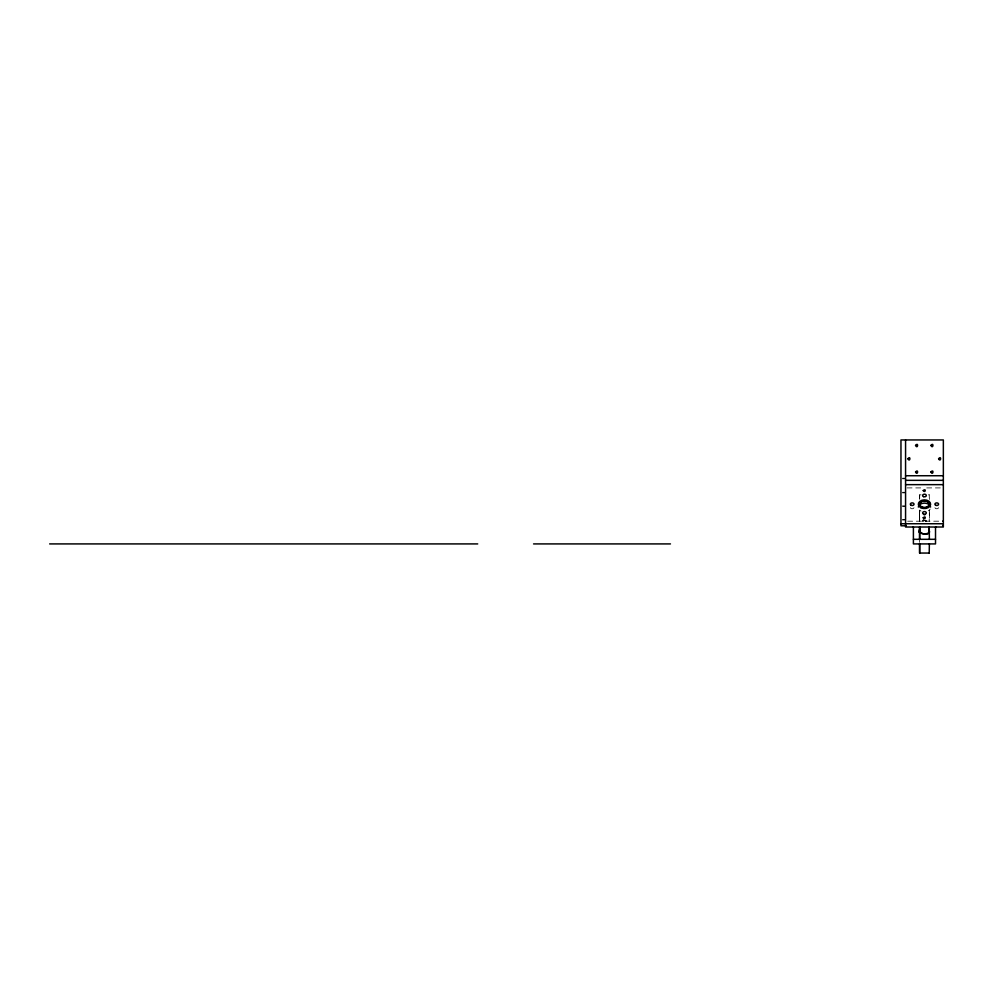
<?xml version="1.0" encoding="UTF-8"?>
<svg xmlns="http://www.w3.org/2000/svg" width="993" height="993" viewBox="0 0 993 993"><rect width="100%" height="100%" fill="white"/><g stroke="black" fill="none" stroke-linecap="round" stroke-linejoin="round"><path stroke-width="0.74" stroke-dasharray="4.96 3.72" d="M919.543 517.974L919.543 510.315M929.374 517.974L929.374 510.315M923.316 521.35L923.229 517.775M923.229 520.953L924.682 520.183L925.637 521.275M922.125 521.3L923.527 520.096M922.497 521.114L924.036 520.146A1.874 1.738 0 0 1 924.88 520.146L926.556 521.263M902.5 478.192L905.566 478.192M902.5 478.8L905.566 478.8M907.081 487.911L920.685 487.911M926.73 487.911L940.321 487.911M902.5 492.267L905.566 492.267M902.5 492.888L905.566 492.888M921.094 494.837L919.568 494.837L919.543 499.429M928.443 494.837L929.349 494.837M902.5 505.847L905.566 505.847M902.5 506.455L905.566 506.455M902.5 519.426L905.566 519.426M902.5 520.034L905.566 520.034M907.676 521.188L940.992 521.188M925.402 520.096L926.792 521.3M929.225 494.837L929.374 499.429M929.374 510.154L929.225 521.238M919.692 494.837L919.692 499.429M919.692 521.238L919.692 510.154A6.144 4.344 0 0 0 921.094 511.097M919.543 510.154L919.543 521.04M919.543 539.311L919.543 542.389M930.168 509.061A6.144 4.344 0 0 1 928.331 510.824M938.559 507.696A1.837 1.303 0 0 1 934.934 507.696M913.982 507.696A1.837 1.303 0 0 1 910.358 507.696"/><path stroke-width="1.49" d="M919.543 531.751L919.99 526.836M919.816 528.611L920.027 527.146M928.703 532.322L928.728 532.285A4.866 3.103 28.5 0 1 928.517 532.658M905.566 475.734L943.35 475.734M905.566 480.339L943.35 480.339M905.566 484.646L943.35 484.646M942.655 521.188L943.35 521.188M900.961 523.745L943.35 523.745M906.274 525.793L900.961 525.793L900.961 439.949L943.35 439.949L943.35 527.01L905.566 527.01L905.566 439.949M942.655 525.793L943.35 525.793M913.399 539.311L935.518 539.311M49.65 543.916L477.72 543.916M533.564 543.916L670.461 543.916M929.349 553.051L919.568 553.051L919.543 543.866M928.939 526.836L929.187 528.462M928.951 527.519L929.374 531.751M929.225 527.01L929.374 539.261M929.374 543.866L929.225 553.051M919.692 527.01L919.692 539.261M919.692 543.866L919.692 553.051M919.543 527.01L919.543 539.261M918.339 507.063A6.144 4.344 0 0 1 924.458 503.116A6.144 4.344 0 0 1 930.578 507.063M924.123 514.858A1.837 1.303 0 0 1 924.793 514.858M935.729 526.799A1.837 1.837 0 0 0 935.518 527.643L935.518 543.916L913.399 543.916L913.399 527.643A1.837 1.837 0 0 0 913.2 526.799M929.56 531.739A5.114 1.961 0 0 1 924.458 533.837A5.114 1.961 0 0 1 919.357 531.739M928.939 529.517A3.178 0.782 90 0 1 928.964 531.59M928.951 532.757A4.742 2.793 14.9 0 1 925.426 534.234A4.742 2.793 14.9 0 1 920.834 532.447M920.635 532.447A4.866 2.917 -17 0 1 920.374 532.26M919.245 532.422A3.178 1.465 -81.1 0 1 919.655 529.008M907.875 458.729C910.072 463.098 911.003 454.844 907.875 458.729M915.558 445.423C917.731 449.804 918.736 441.55 915.558 445.423M915.558 472.023C917.582 476.367 918.91 468.324 915.571 471.911M930.913 445.423C933.085 449.804 934.103 441.55 930.913 445.423M930.913 472.023C932.948 476.367 934.264 468.324 930.925 471.911M938.596 458.729C940.793 463.098 941.712 454.844 938.596 458.729M923.229 490.542C925.414 493.782 926.444 487.65 923.229 490.542M923.229 517.701C925.414 520.928 926.444 514.796 923.229 517.701M920.921 507.746A6.144 4.344 0 0 0 930.578 504.593A6.144 4.344 0 0 0 921.876 500.261A6.144 4.344 0 0 0 920.921 507.746M935.828 505.325A1.837 1.303 0 0 0 938.584 504.196A1.837 1.303 0 0 0 935.828 503.066A1.837 1.303 0 0 0 935.828 505.325M923.54 496.637A1.837 1.303 0 0 0 926.308 495.507A1.837 1.303 0 0 0 923.54 494.377A1.837 1.303 0 0 0 923.54 496.637M911.251 505.325A1.837 1.303 0 0 0 914.019 504.196A1.837 1.303 0 0 0 911.251 503.066A1.837 1.303 0 0 0 911.251 505.325M923.54 514.014A1.837 1.303 0 0 0 926.308 512.885A1.837 1.303 0 0 0 923.54 511.755A1.837 1.303 0 0 0 923.54 514.014M922 507.212A4.915 3.475 0 0 0 929.374 504.196A4.915 3.475 0 0 0 922 501.192A4.915 3.475 0 0 0 922 507.212M922.075 507.113A4.766 3.364 0 0 0 929.225 504.196A4.766 3.364 0 0 0 922.075 501.279A4.766 3.364 0 0 0 922.075 507.113"/></g></svg>
